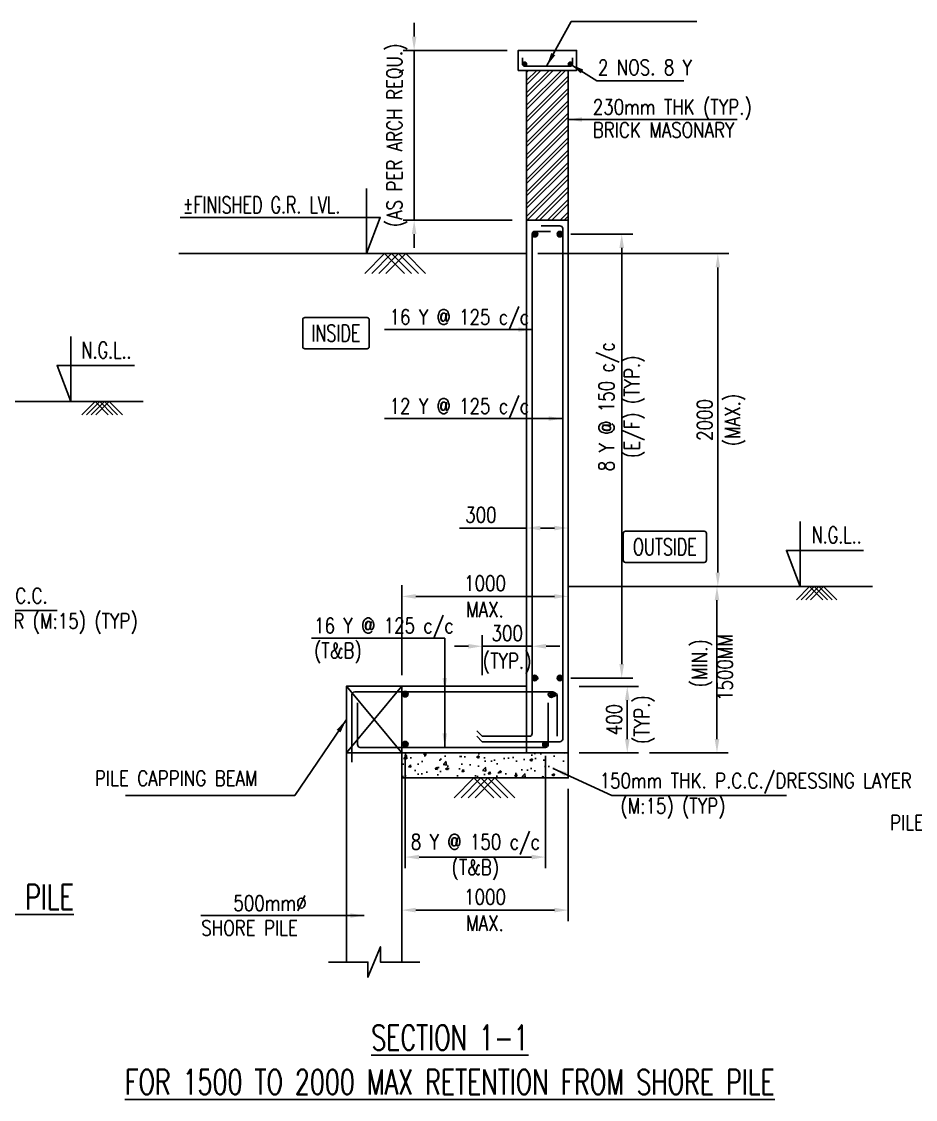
# Model space of a CAD drawing. Extents: x -69352 to 1013721, y -547461 to -186867.
# Drawn here: x 771275 to 787394, y -394606 to -375180 of the extents above; entities that cross this region are included whole.
import ezdxf
from ezdxf.enums import TextEntityAlignment as Align
from ezdxf.lldxf.tags import DXFTag

# ---------------------------------------------------------------- set-up
doc = ezdxf.new("R2010")
doc.units = 0
doc.header["$LTSCALE"] = 500
doc.header["$MEASUREMENT"] = 0
doc.header["$PDMODE"] = 35
doc.header["$PDSIZE"] = -15
doc.layers.get('DEFPOINTS').update_dxf_attribs({"color": 4})
for name, color, linetype in [('NO. BEAM', 3, 'Continuous'), ('S- PILE CAP', 4, 'Continuous'), ('S-BRECK LINE', 8, 'Continuous'), ('S-COLUMN', 1, 'Continuous'), ('S-COLUMN CIRCLE', 9, 'Continuous'), ('S-CONCRET LINE', 4, 'Continuous'), ('S-DIM-1', 5, 'Continuous'), ('S-FOOTING', 4, 'Continuous'), ('S-HATCH', 253, 'Continuous'), ('S-LEVEL SECTION', 3, 'Continuous'), ('S-PCC', 9, 'Continuous'), ('S-REINFORCEMENT', 6, 'Continuous'), ('S-RETAINING WALL', 6, 'Continuous'), ('S-TEXT-1 @ 1', 4, 'Continuous'), ('S-TITIL', 6, 'Continuous'), ('TITLE', 4, 'Continuous')]:
    doc.layers.add(name, color=color, linetype=linetype)
doc.styles.add('ROMANS', font='simplex.shx', dxfattribs={"width": 0.8, "height": 275})
tags = doc.linetypes.add('HIDDEN', pattern=[0.375, 0.25, -0.125]).pattern_tags.tags
tags[6:7] = [DXFTag(74, 4), DXFTag(75, 0), DXFTag(340, '0'), DXFTag(46, 1.0), DXFTag(50, 0.0), DXFTag(44, 0.0), DXFTag(45, 0.0)]
tags[4:5] = [DXFTag(74, 4), DXFTag(75, 0), DXFTag(340, '0'), DXFTag(46, 1.0), DXFTag(50, 0.0), DXFTag(44, 0.0), DXFTag(45, 0.0)]
doc.dimstyles.new('dim100', dxfattribs={"dimtxt": 250, "dimasz": 250, "dimexe": 200, "dimexo": 200, "dimgap": 100, "dimtad": 1, "dimdec": 0, "dimzin": 0, "dimdsep": 46, "dimtxsty": 'ROMANS', "dimcen": 0, "dimclrd": 5, "dimclre": 5, "dimclrt": 4, "dimadec": 0, "dimazin": 0, "dimtfac": 1, "dimtdec": 0, "dimtix": 1, "dimtofl": 0, "dimtmove": 2, "dimatfit": 3, "dimfxl": 0, "dimtolj": 1, "dimtzin": 0, "dimlwd": -1, "dimlwe": -1, "dimarcsym": 0})
doc.dimstyles.new('dim33.33', dxfattribs={"dimtxt": 250, "dimasz": 250, "dimexe": 200, "dimexo": 200, "dimgap": 100, "dimtad": 1, "dimdec": 0, "dimlfac": 0.333331, "dimzin": 0, "dimdsep": 46, "dimtxsty": 'ROMANS', "dimcen": 0, "dimclrd": 5, "dimclre": 5, "dimclrt": 4, "dimadec": 0, "dimazin": 0, "dimtfac": 1, "dimtdec": 0, "dimtix": 1, "dimtofl": 0, "dimtmove": 2, "dimatfit": 3, "dimfxl": 0, "dimtolj": 1, "dimtzin": 0, "dimlwd": -1, "dimlwe": -1, "dimarcsym": 0})

# ---------------------------------------------------------------- blocks, each defined once
blk = doc.blocks.new('*D939')
at = {"layer": 'DEFPOINTS', "color": 0}
for p in [(780983, -379011), (782098, -379011), (780983, -387011)]:
    blk.add_point(p, dxfattribs=at)
at = {"layer": 'S-DIM-1', "color": 5}
for p, q in [((781183, -379011), (782298, -379011)), ((781183, -387011), (782298, -387011))]:
    blk.add_line(p, q, dxfattribs=at)
at = {"layer": 'S-DIM-1', "color": 5, "lineweight": -3}
blk.add_line((782098, -386761), (782098, -379261), dxfattribs=at)
at = {"layer": 'S-DIM-1', "color": 5}
for points in [[(782140, -379261), (782056, -379261), (782098, -379011)], [(782056, -386761), (782140, -386761), (782098, -387011)]]:
    blk.add_solid(points, dxfattribs=at)
at = {"layer": 'S-DIM-1', "color": 4, "insert": (782098, -382122), "char_height": 275, "attachment_point": 5, "rotation": 90, "style": 'ROMANS'}
blk.add_mtext('\\A1;8 Y @ 150 c/c\\P(E/F) (TYP.)', dxfattribs=at)
blk = doc.blocks.new('*D940')
at = {"layer": 'DEFPOINTS', "color": 0}
for p in [(781133, -387161), (781133, -388361), (782198, -388361)]:
    blk.add_point(p, dxfattribs=at)
at = {"layer": 'S-DIM-1', "color": 5}
for p, q in [((781333, -387161), (782398, -387161)), ((781333, -388361), (782398, -388361))]:
    blk.add_line(p, q, dxfattribs=at)
at = {"layer": 'S-DIM-1', "color": 5, "lineweight": -3}
blk.add_line((782198, -387411), (782198, -388111), dxfattribs=at)
at = {"layer": 'S-DIM-1', "color": 5}
for points in [[(782240, -387411), (782156, -387411), (782198, -387161)], [(782156, -388111), (782240, -388111), (782198, -388361)]]:
    blk.add_solid(points, dxfattribs=at)
at = {"layer": 'S-DIM-1', "color": 4, "char_height": 275, "attachment_point": 5, "rotation": 90, "style": 'ROMANS'}
for s, insert in [('\\A1;400', (781960, -387761)), ('(TYP.)', (782507, -387761))]:
    blk.add_mtext(s, dxfattribs=dict(at, insert=insert))
blk = doc.blocks.new('*D941')
at = {"layer": 'DEFPOINTS', "color": 0}
for p in [(778194, -388203), (780723, -388211), (780723, -390238)]:
    blk.add_point(p, dxfattribs=at)
at = {"layer": 'S-DIM-1', "color": 5}
for p, q in [((778194, -388403), (778194, -390438)), ((780723, -388411), (780723, -390438)), ((778444, -390238), (780473, -390238))]:
    blk.add_line(p, q, dxfattribs=at)
for points in [[(778444, -390196), (778444, -390280), (778194, -390238)], [(780473, -390280), (780473, -390196), (780723, -390238)]]:
    blk.add_solid(points, dxfattribs=at)
at = {"layer": 'S-DIM-1', "color": 4, "insert": (779459, -390238), "char_height": 275, "attachment_point": 5, "style": 'ROMANS'}
blk.add_mtext('\\A1;8 Y @ 150 c/c\\P(T&B)', dxfattribs=at)
blk = doc.blocks.new('*D942')
at = {"layer": 'DEFPOINTS', "color": 0}
for p in [(778133, -388811), (781133, -388811), (781133, -391194)]:
    blk.add_point(p, dxfattribs=at)
at = {"layer": 'S-RETAINING WALL', "color": 5}
for p, q in [((778133, -389011), (778133, -391394)), ((781133, -389011), (781133, -391394)), ((778383, -391194), (780883, -391194))]:
    blk.add_line(p, q, dxfattribs=at)
for points in [[(778383, -391152), (778383, -391236), (778133, -391194)], [(780883, -391236), (780883, -391152), (781133, -391194)]]:
    blk.add_solid(points, dxfattribs=at)
at = {"layer": 'S-RETAINING WALL', "color": 4, "char_height": 275, "attachment_point": 5, "style": 'ROMANS'}
for s, insert in [('\\A1;{1000', (779633, -390956)), ('MAX.}', (779633, -391431))]:
    blk.add_mtext(s, dxfattribs=dict(at, insert=insert))
blk = doc.blocks.new('*D943')
at = {"layer": 'DEFPOINTS', "color": 0}
for p in [(779583, -386439), (779583, -387161), (780483, -387034)]:
    blk.add_point(p, dxfattribs=at)
at = {"layer": 'S-DIM-1', "color": 5}
for p, q in [((779583, -386961), (779583, -386239)), ((780483, -386834), (780483, -386239))]:
    blk.add_line(p, q, dxfattribs=at)
at = {"layer": 'S-DIM-1', "color": 5, "lineweight": -3}
for p, q in [((779333, -386439), (779083, -386439)), ((780483, -386439), (779583, -386439)), ((780733, -386439), (780983, -386439))]:
    blk.add_line(p, q, dxfattribs=at)
at = {"layer": 'S-DIM-1', "color": 5}
for points in [[(779333, -386481), (779333, -386397), (779583, -386439)], [(780733, -386397), (780733, -386481), (780483, -386439)]]:
    blk.add_solid(points, dxfattribs=at)
at = {"layer": 'S-DIM-1', "color": 4, "char_height": 275, "attachment_point": 5, "style": 'ROMANS'}
for s, insert in [('\\A1;300', (780033, -386202)), ('(TYP.)', (780033, -386749))]:
    blk.add_mtext(s, dxfattribs=dict(at, insert=insert))
blk = doc.blocks.new('*D944')
at = {"layer": 'DEFPOINTS', "color": 0}
for p in [(783288, -385361), (782398, -388361), (783815, -388361)]:
    blk.add_point(p, dxfattribs=at)
at = {"layer": 'S-DIM-1', "color": 5}
for p, q in [((783488, -385361), (784015, -385361)), ((782598, -388361), (784015, -388361))]:
    blk.add_line(p, q, dxfattribs=at)
at = {"layer": 'S-DIM-1', "color": 5, "lineweight": -3}
blk.add_line((783815, -385611), (783815, -388111), dxfattribs=at)
at = {"layer": 'S-DIM-1', "color": 5}
for points in [[(783857, -385611), (783774, -385611), (783815, -385361)], [(783774, -388111), (783857, -388111), (783815, -388361)]]:
    blk.add_solid(points, dxfattribs=at)
at = {"layer": 'S-DIM-1', "color": 4, "insert": (783730, -386822), "char_height": 275, "attachment_point": 5, "rotation": 90, "style": 'ROMANS'}
blk.add_mtext('\\A1;{ (MIN.)\\P1500MM }', dxfattribs=at)
blk = doc.blocks.new('*D945')
at = {"layer": 'DEFPOINTS', "color": 0}
for p in [(780383, -383903), (781133, -383903), (780383, -384308)]:
    blk.add_point(p, dxfattribs=at)
at = {"layer": 'S-DIM-1', "color": 5}
for p, q in [((780383, -384103), (780383, -384508)), ((781133, -384103), (781133, -384508))]:
    blk.add_line(p, q, dxfattribs=at)
at = {"layer": 'S-DIM-1', "color": 5, "lineweight": -3}
for p, q in [((780383, -384308), (779175, -384308)), ((780883, -384308), (780633, -384308))]:
    blk.add_line(p, q, dxfattribs=at)
at = {"layer": 'S-DIM-1', "color": 5}
for points in [[(780633, -384266), (780633, -384350), (780383, -384308)], [(780883, -384350), (780883, -384266), (781133, -384308)]]:
    blk.add_solid(points, dxfattribs=at)
at = {"layer": 'S-DIM-1', "color": 4, "insert": (779558, -384070), "char_height": 275, "attachment_point": 5, "style": 'ROMANS'}
blk.add_mtext('\\A1;300', dxfattribs=at)
blk = doc.blocks.new('*D946')
at = {"layer": 'DEFPOINTS', "color": 0}
for p in [(780233, -375701), (778355, -378761), (780323, -378761)]:
    blk.add_point(p, dxfattribs=at)
at = {"layer": 'S-DIM-1', "color": 5, "lineweight": -3}
for p, q in [((778355, -375451), (778355, -375201)), ((778355, -375701), (778355, -378761)), ((778355, -379011), (778355, -379261))]:
    blk.add_line(p, q, dxfattribs=at)
at = {"layer": 'S-DIM-1', "color": 5}
for p, q in [((780033, -375701), (778155, -375701)), ((780123, -378761), (778155, -378761))]:
    blk.add_line(p, q, dxfattribs=at)
for points in [[(778313, -375451), (778396, -375451), (778355, -375701)], [(778396, -379011), (778313, -379011), (778355, -378761)]]:
    blk.add_solid(points, dxfattribs=at)
at = {"layer": 'S-DIM-1', "color": 4, "insert": (778045, -377231), "char_height": 275, "attachment_point": 5, "rotation": 90, "style": 'ROMANS'}
blk.add_mtext('\\A1;(AS PER ARCH REQU.)', dxfattribs=at)
blk = doc.blocks.new('*D947')
at = {"layer": 'DEFPOINTS', "color": 0}
for p in [(778133, -385540), (781133, -386152), (778133, -387161)]:
    blk.add_point(p, dxfattribs=at)
at = {"layer": 'S-DIM-1', "color": 5}
for p, q in [((778133, -386961), (778133, -385340)), ((781133, -385952), (781133, -385340))]:
    blk.add_line(p, q, dxfattribs=at)
at = {"layer": 'S-DIM-1', "color": 5, "lineweight": -3}
blk.add_line((780883, -385540), (778383, -385540), dxfattribs=at)
at = {"layer": 'S-DIM-1', "color": 5}
for points in [[(778383, -385499), (778383, -385582), (778133, -385540)], [(780883, -385582), (780883, -385499), (781133, -385540)]]:
    blk.add_solid(points, dxfattribs=at)
at = {"layer": 'S-DIM-1', "color": 4, "char_height": 275, "attachment_point": 5, "style": 'ROMANS'}
for s, insert in [('\\A1;{\\Fsimplex.shx|c1;1000', (779633, -385303)), ('MAX.}', (779633, -385778))]:
    blk.add_mtext(s, dxfattribs=dict(at, insert=insert))
blk = doc.blocks.new('*D950')
at = {"layer": 'DEFPOINTS', "color": 0}
for p in [(780383, -379361), (783831, -379361), (783288, -385361)]:
    blk.add_point(p, dxfattribs=at)
at = {"layer": 'S-DIM-1', "color": 5}
for p, q in [((780583, -379361), (784031, -379361)), ((783488, -385361), (784031, -385361))]:
    blk.add_line(p, q, dxfattribs=at)
at = {"layer": 'S-DIM-1', "color": 5, "lineweight": -3}
blk.add_line((783831, -385111), (783831, -379611), dxfattribs=at)
at = {"layer": 'S-DIM-1', "color": 5}
for points in [[(783872, -379611), (783789, -379611), (783831, -379361)], [(783789, -385111), (783872, -385111), (783831, -385361)]]:
    blk.add_solid(points, dxfattribs=at)
at = {"layer": 'S-DIM-1', "color": 4, "char_height": 275, "attachment_point": 5, "rotation": 90, "style": 'ROMANS'}
for s, insert in [('\\A1;{\\Fsimplex.shx|c1;2000', (783593, -382361)), ('(MAX.)}', (784140, -382361))]:
    blk.add_mtext(s, dxfattribs=dict(at, insert=insert))

msp = doc.modelspace()

# ---------------------------------------------------------------- hatches: boundary and pattern name
at = {"layer": 'S-HATCH'}
h = msp.add_hatch(dxfattribs=at)
h.set_pattern_fill('ANSI32', color=256, scale=420, style=0)
h.set_pattern_definition([(45, (-7901398.3, 22360.36), (-111.369318, 111.369318), []), (45, (-7901324.05, 22360.36), (-111.369318, 111.369318), [])])
h.paths.add_polyline_path([(780383.246, -378760.776), (781133.246, -378760.776), (781133.246, -376060.776), (780383.246, -376060.776)])
at = {"layer": 'S-PCC', "linetype": 'ByBlock'}
h = msp.add_hatch(dxfattribs=at)
h.set_pattern_fill('AR-CONC,_O', color=256, scale=66.666667)
h.set_pattern_definition([(50, (-16321134.2, 22966.44), (478.173455, -41.834757), [50, -550]), (355, (-16321134.2, 22966.44), (-92.500889, 501.461422), [40, -440]), (100.4514445, (-16321094.33, 22962.96), (385.672564, 459.626661), [42.493461, -467.428075]), (46.1842, (-16321134.2, 23099.8), (711.49422, -110.346187), [75, -825]), (96.6356355, (-16321074.9, 23090.6), (623.107964, 649.4124), [63.740228, -701.142507]), (351.184164, (-16321134.2, 23099.8), (623.107963, 649.4124), [60, -660]), (21, (-16321067.5, 23066.44), (397.938035, -268.412594), [50, -550]), (326, (-16321067.5, 23066.44), (162.210221, 483.433363), [40, -440]), (71.4514447, (-16321034.35, 23044.08), (560.148251, 215.020769), [42.49346, -467.428075]), (37.5, (-16321134.18, 22966.44), (8.1065702, 221.9292359), [0, -434.6666667, 0, -446.6666667, 0, -441.6666667]), (7.5, (-16321134.18, 22966.44), (175.3796916, 262.9411413), [0, -254.6666667, 0, -424.6666667, 0, -168.3333333]), (327.5, (-16321282.85, 22966.44), (355.8816241, -15.0365812), [0, -166.6666667, 0, -520, 0, -690]), (317.5, (-16321349.5, 22966.44), (388.7907796, 66.736655), [0, -216.6666667, 0, -345.3333333, 0, -490])])
h.paths.add_polyline_path([(778133.246, -388810.776), (778133.246, -388360.776), (781133.246, -388360.776), (781133.246, -388810.776)])

# ---------------------------------------------------------------- linework, layer by layer
at = {"color": 1}
for p, q in [((767922.881, -382027.618, -189.754), (773468.166, -382027.618, -189.754)), ((781133.246, -385360.776, -189.754), (786618.531, -385360.776, -189.754))]:
    msp.add_line(p, q, dxfattribs=at)
at = {"layer": 'NO. BEAM', "color": 7, "elevation": -189.754}
for points in [[(777504.664, -380515.838), (776384.664, -380515.838, 0.414213562), (776344.664, -380555.838), (776344.664, -381035.838, 0.414213562), (776384.664, -381075.838), (777504.664, -381075.838, 0.414213562), (777544.664, -381035.838), (777544.664, -380555.838, 0.414213562)], [(783585.794, -384366.428), (782165.794, -384366.428, 0.414213562), (782125.794, -384406.428), (782125.794, -384886.428, 0.414213562), (782165.794, -384926.428), (783585.794, -384926.428, 0.414213562), (783625.794, -384886.428), (783625.794, -384406.428, 0.414213562)]]:
    msp.add_lwpolyline(points, format="xyb", close=True, dxfattribs=at)
at = {"layer": 'S- PILE CAP', "color": 8, "linetype": 'HIDDEN', "ltscale": 1500}
msp.add_line((780383.246, -388360.776, -189.754), (780383.246, -387160.776, -189.754), dxfattribs=at)
at = {"layer": 'S-BRECK LINE', "elevation": -189.754}
msp.add_lwpolyline([(778458.246, -392129.359), (777746.061, -392129.359), (777746.061, -391854.611), (777520.43, -392404.107), (777520.43, -392129.359), (776808.246, -392129.359)], dxfattribs=at)
at = {"layer": 'S-COLUMN', "color": 4}
msp.add_line((780383.246, -378721.772, -189.754), (780383.246, -376060.776, -189.754), dxfattribs=at)
at = {"layer": 'S-COLUMN', "color": 4, "elevation": -189.754}
for points in [[(780383.246, -378760.776), (780383.246, -376060.776)], [(781133.246, -376060.776), (781133.246, -378760.776)]]:
    msp.add_lwpolyline(points, dxfattribs=at)
at = {"layer": 'S-COLUMN CIRCLE', "color": 8}
for p, q in [((778133.246, -388360.776, -189.754), (777133.246, -387160.776, -189.754)), ((778133.246, -387160.776, -189.754), (777133.246, -388360.776, -189.754))]:
    msp.add_line(p, q, dxfattribs=at)
at = {"layer": 'S-CONCRET LINE', "elevation": -189.754}
msp.add_lwpolyline([(780233.246, -376060.776), (780233.246, -375700.776), (781283.246, -375700.776), (781283.246, -376060.776)], close=True, dxfattribs=at)
at = {"layer": 'S-FOOTING', "elevation": -189.754}
msp.add_lwpolyline([(780383.246, -387160.776), (778133.246, -387160.776), (778133.246, -388360.776), (781133.246, -388360.776)], dxfattribs=at)
at = {"layer": 'S-LEVEL SECTION'}
msp.add_line((774114.073, -379360.776, -189.754), (780383.246, -379360.776, -189.754), dxfattribs=at)
at = {"layer": 'S-LEVEL SECTION', "elevation": -189.754}
for points in [[(777494.593, -378190.376), (777494.593, -379360.776), (777744.593, -378710.776), (774133.964, -378710.776)], [(772166.162, -380857.218), (772166.162, -382027.618), (771916.162, -381377.618), (773309.893, -381377.618)], [(785316.527, -384190.376), (785316.527, -385360.776), (785066.527, -384710.776), (786460.257, -384710.776)]]:
    msp.add_lwpolyline(points, dxfattribs=at)
at = {"layer": 'S-PCC', "elevation": -189.754}
for points in [[(777464.321, -379718.749), (777822.294, -379360.776), (778180.266, -379718.749)], [(777590.883, -379718.749), (777948.856, -379360.776), (778306.829, -379718.749)], [(777717.446, -379718.749), (778075.419, -379360.776), (778433.391, -379718.749)], [(777844.008, -379718.749), (778201.981, -379360.776), (778559.954, -379718.749)], [(772839.683, -382266.266), (772601.035, -382027.618), (772362.386, -382266.266)], [(772924.058, -382266.266), (772685.41, -382027.618), (772446.761, -382266.266)], [(773008.433, -382266.266), (772769.785, -382027.618), (772531.136, -382266.266)], [(773092.808, -382266.266), (772854.16, -382027.618), (772615.511, -382266.266)], [(785724.035, -385599.425), (785485.386, -385360.776), (785246.738, -385599.425)], [(785808.41, -385599.425), (785569.761, -385360.776), (785331.113, -385599.425)], [(785892.785, -385599.425), (785654.136, -385360.776), (785415.488, -385599.425)], [(785977.16, -385599.425), (785738.511, -385360.776), (785499.863, -385599.425)], [(779789.621, -389168.749), (779431.649, -388810.776), (779073.676, -389168.749)], [(779916.184, -389168.749), (779558.211, -388810.776), (779200.238, -389168.749)], [(780042.746, -389168.749), (779684.774, -388810.776), (779326.801, -389168.749)], [(780169.309, -389168.749), (779811.336, -388810.776), (779453.363, -389168.749)]]:
    msp.add_lwpolyline(points, dxfattribs=at)
msp.add_lwpolyline([(778133.246, -388810.776), (778133.246, -388360.776), (781133.246, -388360.776), (781133.246, -388810.776)], close=True, dxfattribs=at)
at = {"layer": 'S-REINFORCEMENT', "color": 5, "elevation": -189.754}
msp.add_lwpolyline([(781208.246, -375835.776), (781208.246, -375948.276, -0.414213562), (781170.746, -375985.776), (780345.746, -375985.776, -0.414213562), (780308.246, -375948.276), (780308.246, -375835.776)], format="xyb", dxfattribs=at)
at = {"layer": 'S-REINFORCEMENT', "color": 5, "const_width": 37.5, "elevation": -189.754}
for points in [[(780326.996, -375948.276, 1), (780364.496, -375948.276, 1)], [(781189.496, -375948.276, -1), (781151.996, -375948.276, -1)]]:
    msp.add_lwpolyline(points, format="xyb", close=True, dxfattribs=at)
at = {"layer": 'S-REINFORCEMENT', "color": 5, "ltscale": 10, "elevation": -189.754}
for points in [[(779483.246, -388060.776), (779583.246, -388160.776), (780983.246, -388160.776, 0.414213562), (781033.246, -388110.776), (781033.246, -378910.776, 0.414213562), (780983.246, -378860.776), (780643.246, -378860.776)], [(779483.246, -387960.776), (779583.246, -388060.776), (780433.246, -388060.776, 0.414213562), (780483.246, -388010.776), (780483.246, -379010.776, -0.414213562), (780533.246, -378960.776), (780813.246, -378960.776)], [(780933.246, -388060.776), (780933.246, -387310.776, 0.242400153), (780823.246, -387260.776), (777283.246, -387260.776, 0.414213562), (777233.246, -387310.776), (777233.246, -388525.978)], [(777333.246, -387460.776), (777333.246, -388210.776, 0.414213562), (777383.246, -388260.776), (780723.246, -388260.776, 0.414213562), (780773.246, -388210.776), (780773.246, -387460.776)]]:
    msp.add_lwpolyline(points, format="xyb", dxfattribs=at)
at = {"layer": 'S-REINFORCEMENT', "color": 5, "ltscale": 10, "const_width": 50, "elevation": -189.754}
for points in [[(780508.246, -379010.776, 1), (780558.246, -379010.776, 1)], [(780958.246, -379010.776, 1), (781008.246, -379010.776, 1)], [(780508.246, -387010.775, 1), (780558.246, -387010.775, 1)], [(780958.246, -387010.775, 1), (781008.246, -387010.775, 1)], [(778219.025, -387303.048, 1), (778169.025, -387303.048, 1)], [(780798.246, -387310.776, -0.454545455), (780908.246, -387310.776, -0.454545455)], [(778219.025, -388203.048, -1), (778169.025, -388203.048, -1)], [(780748.246, -388210.776, -1), (780698.246, -388210.776, -1)]]:
    msp.add_lwpolyline(points, format="xyb", close=True, dxfattribs=at)
at = {"layer": 'S-REINFORCEMENT', "color": 5}
for centre in [(780345.746, -375948.276, -189.754), (781170.746, -375948.276, -189.754)]:
    msp.add_circle(centre, 37.5, dxfattribs=at)
at = {"layer": 'S-REINFORCEMENT', "color": 5, "ltscale": 10}
for centre in [(780533.246, -379010.776, -189.754), (780983.246, -379010.776, -189.754), (780533.246, -387010.775, -189.754), (780983.246, -387010.775, -189.754), (778194.025, -387303.048, -189.754), (780823.246, -387310.776, -189.754), (778194.025, -388203.048, -189.754), (780723.246, -388210.776, -189.754)]:
    msp.add_circle(centre, 50, dxfattribs=at)
at = {"layer": 'S-RETAINING WALL', "color": 4}
for p, q in [((781133.246, -378760.776, -189.754), (780383.246, -378760.776, -189.754)), ((777133.246, -388360.776, -189.754), (777133.246, -392124.649, -189.754)), ((778133.246, -388360.776, -189.754), (778133.246, -392134.069, -189.754))]:
    msp.add_line(p, q, dxfattribs=at)
at = {"layer": 'S-RETAINING WALL', "color": 4, "elevation": -189.754}
for points in [[(780383.246, -387160.776), (780383.246, -378760.776)], [(781133.246, -388360.776), (781133.246, -378760.776)]]:
    msp.add_lwpolyline(points, dxfattribs=at)
msp.add_lwpolyline([(777133.246, -388360.776), (778133.246, -388360.776), (778133.246, -387160.776), (777133.246, -387160.776)], close=True, dxfattribs=at)

# ---------------------------------------------------------------- texts
at = {"layer": 'S-LEVEL SECTION', "style": 'ROMANS', "width": 0.7}
for s, p in [('%%PFINISHED G.R. LVL.', (774180.727, -378485.776, -189.754)), ('N.G.L..', (772357.908, -381100.064, -160.498)), ('N.G.L..', (785525.993, -384433.223, -160.498))]:
    msp.add_text(s, height=300, dxfattribs=at).set_placement(p, align=Align.MIDDLE_LEFT)
at = {"layer": 'S-TEXT-1 @ 1', "style": 'ROMANS', "width": 0.8}
for s, p in [('2 NOS. 8 Y', (781668.58, -376005.905, -189.754)), ('230mm THK (TYP.)', (781576.58, -376720.274, -189.754)), ('BRICK MASONARY', (781576.58, -377134.56, -189.754)), ('16 Y @ 125 c/c', (777911.287, -380505.094, -189.754)), ('12 Y @ 125 c/c', (777911.287, -382110.164, -189.754)), ('150mm THK. P.C.C.', (768786.717, -385528.05, -0.168)), ('DRESSING LAYER (M:15) (TYP)', (768864.553, -385982.904, -0.168)), ('16 Y @ 125 c/c', (776551.34, -386066.156, -189.754)), ('(T&B)', (776551.34, -386516.156, -189.754)), ('PILE CAPPING BEAM', (772598.255, -388819.48, -2064061.968)), ('150mm THK. P.C.C./DRESSING LAYER', (781699.161, -388861.208, -0.168)), ('(M:15) (TYP)', (782074.918, -389316.062, -0.168)), ('PILE CAPPING BEAM', (786937.453, -389617.583, -2063872.381)), ('500mm%%C', (775094.888, -391067.953, -344401.358)), (' SHORE PILE', (774365.98, -391515.954, -344401.358))]:
    msp.add_text(s, height=275, dxfattribs=at).set_placement(p, align=Align.MIDDLE_LEFT)
at = {"layer": 'S-TITIL', "style": 'ROMANS', "width": 0.7}
for s, p in [('%%UFOR 1000 TO 1500 MAX RETENTION FROM SHORE PILE', (766359.537, -390958.068, -170.337)), ('%%USECTION 1-1', (778999.183, -393491.227, -170.337)), ('%%UFOR 1500 TO 2000 MAX RETENTION FROM SHORE PILE', (778999.183, -394291.227, -170.337))]:
    msp.add_text(s, height=450, dxfattribs=at).set_placement(p, align=Align.MIDDLE_CENTER)
at = {"layer": 'TITLE', "color": 2, "style": 'ROMANS', "width": 0.7}
for s, p in [('INSIDE', (776944.664, -380795.838, -189.754)), ('OUTSIDE', (782875.794, -384646.428, -189.754))]:
    msp.add_text(s, height=300, dxfattribs=at).set_placement(p, align=Align.MIDDLE_CENTER)

# ---------------------------------------------------------------- dimensions: what is measured, and where the dimension line sits
at = {"layer": 'S-DIM-1'}
for base, p1, p2, angle, text, override, picture, middle in [((778354.746, -378760.776, -189.754), (780233.246, -375700.776, -189.754), (780323.246, -378760.776, -189.754), 90, '(AS PER ARCH REQU.)', {"dimtofl": 1, "dimtmove": 0, "dimlwd": 65533}, '*D946', (778045.222, -377230.776, -189.754)), ((783830.605, -379360.776, -181.43), (783287.732, -385360.776, -189.754), (780383.246, -379360.776, -189.754), 90, '{\\Fsimplex.shx|c1;<>\\X(MAX.)}', {"dimtxsty": 'ROMANS', "dimtofl": 1, "dimtmove": 0, "dimlwd": 65533}, '*D950', (783830.605, -382360.776, -181.43)), ((779583.246, -386439.073, -189.754), (780483.246, -387033.972, -189.754), (779583.246, -387160.776, -189.754), 180, '<>\\X(TYP.)', {"dimtxt": 250, "dimasz": 250, "dimtofl": 1, "dimtmove": 0, "dimlwd": 65533}, '*D943', (780033.246, -386439.073, -189.754)), ((782197.877, -388360.776, -189.754), (781133.246, -387160.776, -189.754), (781133.246, -388360.776, -189.754), 90, '<>\\X(TYP.)', {"dimtxt": 250, "dimasz": 250, "dimtofl": 1, "dimtmove": 0, "dimlwd": 65533}, '*D940', (782197.877, -387760.776, -189.754))]:
    dim = msp.add_linear_dim(base=base, p1=p1, p2=p2, angle=angle, text=text, dimstyle='dim33.33', override=override, dxfattribs=at)
    dim.commit()
    dim.dimension.update_dxf_attribs({"geometry": picture, "text_midpoint": middle})
for base, p1, p2, text, override, picture, middle in [((782097.877, -379010.776, -189.754), (780983.246, -387010.775, -189.754), (780983.246, -379010.776, -189.754), '8 Y @ 150 c/c\\X(E/F) (TYP.)', {"dimtxt": 250, "dimasz": 250, "dimtxsty": 'ROMANS', "dimtofl": 1, "dimtmove": 0, "dimlwd": 65533}, '*D939', (782097.877, -382121.51, -189.754)), ((783815.237, -388360.776, -189.754), (783287.732, -385360.776, -189.754), (782397.877, -388360.776, -189.754), '{ (MIN.)\\P1500MM }', {"dimtxsty": 'ROMANS', "dimtofl": 1, "dimtmove": 1, "dimlwd": 65533}, '*D944', (784281.306, -386821.86, -189.754))]:
    dim = msp.add_linear_dim(base=base, p1=p1, p2=p2, angle=90, text=text, dimstyle='dim33.33', override=override, dxfattribs=at)
    dim.commit()
    dim.dimension.update_dxf_attribs({"geometry": picture, "text_midpoint": middle, "dimtype": 160})
for base, p1, p2, text, override, picture, middle in [((780383.246, -384307.871, -170.337), (781133.246, -383903.19, -189.754), (780383.246, -383903.19, -189.754), '300', {"dimtofl": 1, "dimtmove": 0, "dimlwd": 65533}, '*D945', (779558.246, -384307.871, -170.337)), ((780723.246, -390238.089, -170.337), (778194.025, -388203.048, -189.754), (780723.246, -388210.776, -189.754), '8 Y @ 150 c/c\\X(T&B)', {"dimtxt": 250, "dimasz": 250, "dimtxsty": 'ROMANS', "dimtmove": 0}, '*D941', (779458.636, -390238.089, -170.337))]:
    dim = msp.add_linear_dim(base=base, p1=p1, p2=p2, text=text, dimstyle='dim33.33', override=override, dxfattribs=at)
    dim.commit()
    dim.dimension.update_dxf_attribs({"geometry": picture, "text_midpoint": middle, "dimtype": 160})
dim = msp.add_linear_dim(base=(778133.246, -385540.309, -181.43), p1=(781133.246, -386152.28, -189.754), p2=(778133.246, -387160.776, -189.754), text='{\\Fsimplex.shx|c1;<>\\XMAX.}', dimstyle='dim33.33', override={"dimtxsty": 'ROMANS', "dimtofl": 1, "dimtmove": 0, "dimlwd": 65533}, dxfattribs=at)
dim.commit()
dim.dimension.update_dxf_attribs({"geometry": '*D947', "text_midpoint": (779633.246, -385540.309, -181.43)})
at = {"layer": 'S-RETAINING WALL', "color": 4}
dim = msp.add_linear_dim(base=(781133.246, -391193.834, -170.337), p1=(778133.246, -388810.776, -189.754), p2=(781133.246, -388810.776, -189.754), text='{<>\\XMAX.}', dimstyle='dim33.33', override={"dimtxt": 250, "dimasz": 250, "dimtxsty": 'ROMANS', "dimtmove": 0}, dxfattribs=at)
dim.commit()
dim.dimension.update_dxf_attribs({"geometry": '*D942', "text_midpoint": (779633.246, -391193.834, -170.337)})

# ---------------------------------------------------------------- leaders
for points, override in [([(778907.012, -387260.776, -189.754), (778907.012, -386291.156, -189.754), (776506.265, -386291.156, -189.754)], {"dimtad": 0, "dimarcsym": 1}), ([(778907.012, -388260.776, -189.754), (778907.012, -386291.156, -189.754), (776506.265, -386291.156, -189.754)], {"dimgap": 100, "dimtad": 0, "dimarcsym": 1})]:
    msp.add_leader(points, dimstyle='dim100', override=override)
at = {"layer": 'S-DIM-1'}
for points, dimstyle in [([(780742.746, -375985.776, -189.754), (781183.746, -375180.021, -189.754), (783449.316, -375180.021, -189.754)], 'dim33.33'), ([(781170.746, -375948.276, -189.754), (781649.816, -376245.905, -189.754), (783217.186, -376245.905, -189.754)], 'dim33.33'), ([(781133.246, -376945.274, -189.754), (784179.442, -376945.274, -189.754)], 'dim100'), ([(780482.17, -380730.094, -189.754), (777822.715, -380730.094, -189.754)], 'dim100'), ([(781032.17, -382335.164, -189.754), (777822.715, -382335.164, -189.754)], 'dim100'), ([(767652.381, -385309.161, -189.754), (768708.881, -385794.618, -189.754), (771917.806, -385794.618, -189.754)], 'dim100'), ([(777133.246, -387760.776, -2064061.968), (776206.076, -389127.48, -2064061.968), (773149.84, -389127.48, -2064061.968)], 'dim100'), ([(780862.746, -388642.32, -189.754), (781919.246, -389127.776, -189.754), (785068.17, -389127.776, -189.754)], 'dim100')]:
    msp.add_leader(points, dimstyle=dimstyle, dxfattribs=at)
msp.add_leader([(777451.474, -391291.954, -344401.358), (774511.082, -391291.954, -344401.358)], dimstyle='dim100', override={"dimasz": 250}, dxfattribs=at)

doc.saveas('drawing.dxf')
